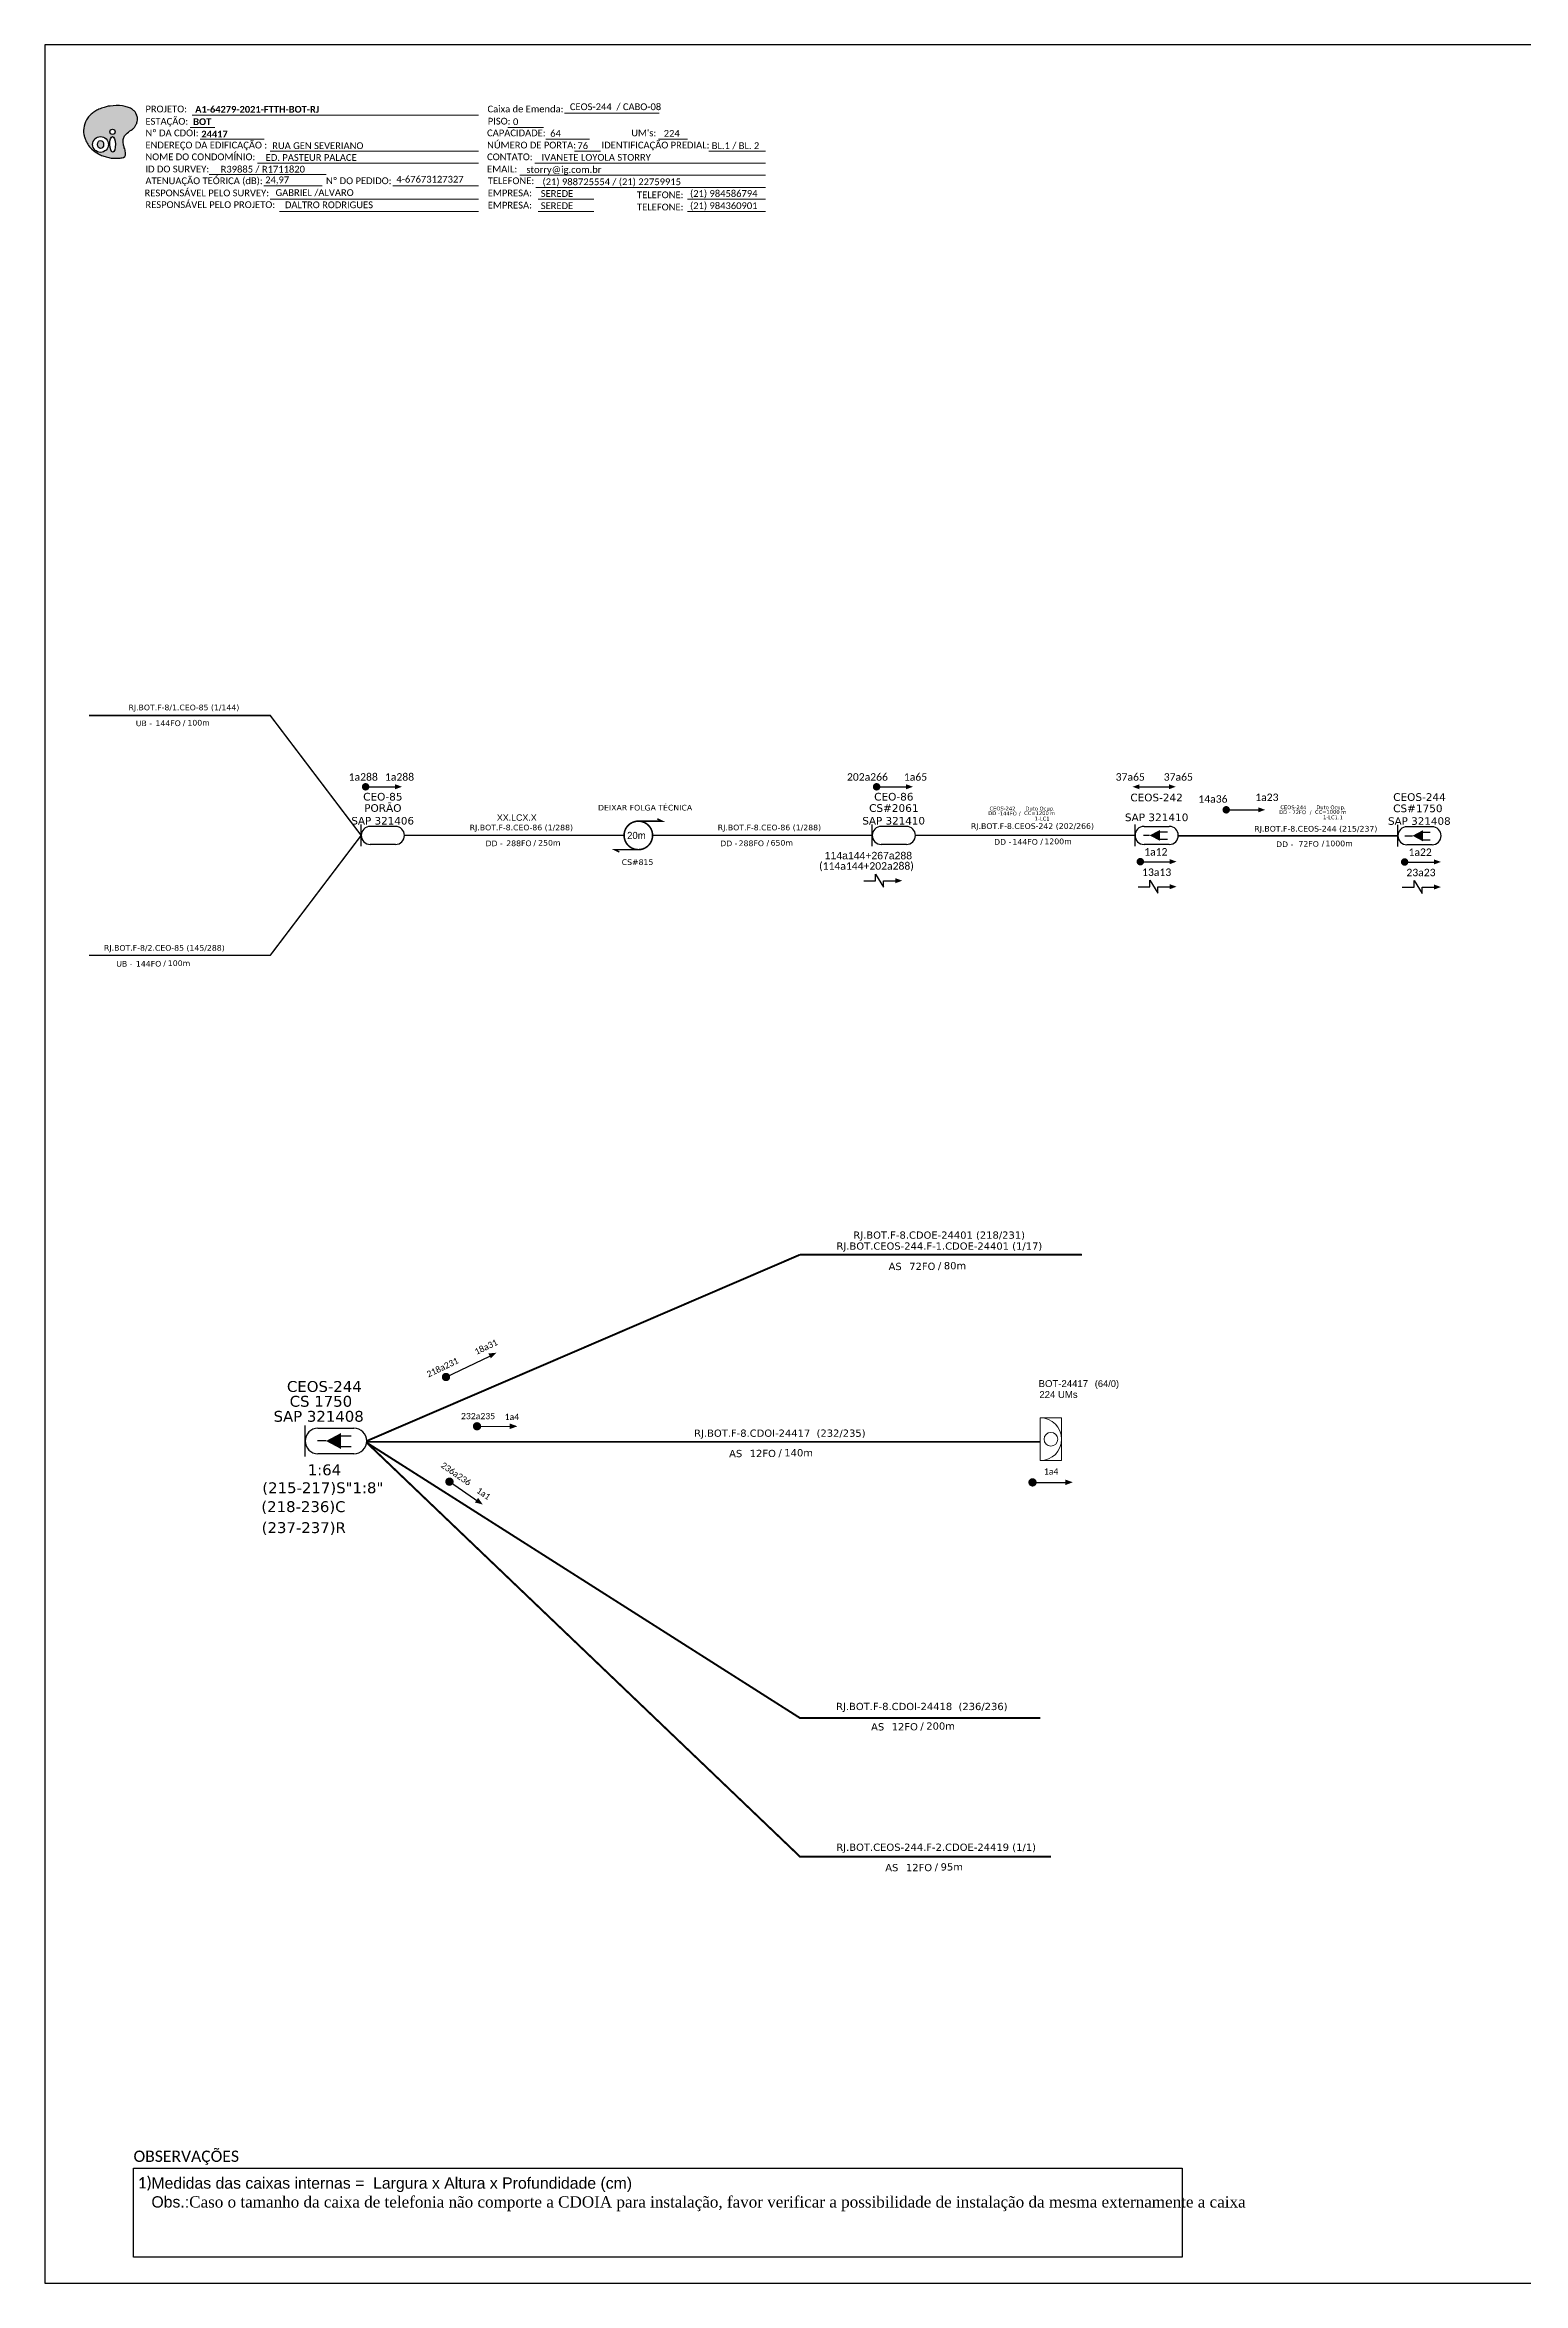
# Model space of a CAD drawing. Header units: metres. Extents: x -1286 to 542, y -500 to 95.
# Drawn here: x -1286 to -894, y -500 to 94 of the extents above; entities that cross this region are included whole.
import ezdxf
from ezdxf.enums import TextEntityAlignment as Align

# ---------------------------------------------------------------- set-up
doc = ezdxf.new("R2010")
doc.units = ezdxf.units.M
doc.linetypes.add('ARILSUPP', pattern=[2.98, 1.42, -0.71, 0.14, -0.71])
for name, color, linetype, lineweight in [("20.0-LEGENDA DOS CDO'S", 1, 'Continuous', 0), ('20.1-CDO_INTERIOR', 1, 'Continuous', 0), ('40.1-ETIQUETAS', 1, 'Continuous', 20)]:
    doc.layers.add(name, color=color, linetype=linetype, lineweight=lineweight)
for name, color, linetype in [('20.4-CEOS', 1, 'Continuous'), ('20.5-CABO AÉREO', 1, 'Continuous'), ('20.5-CEO', 1, 'Continuous'), ('CAP a instalar', 1, 'Continuous'), ('CD a instalar', 1, 'Continuous'), ('label_cabos', 7, 'Continuous'), ('LC', 7, 'Continuous'), ('SETA', 7, 'Continuous'), ('texto', 255, 'Continuous')]:
    doc.layers.add(name, color=color, linetype=linetype)
doc.styles.add('ARIAL', font='arial.ttf')
doc.styles.add('siredit', font='verdana.ttf')
doc.styles.add('WMF-Calibri0', font='calibri.ttf')
doc.styles.add('WMF-Calibri1', font='calibrib.ttf')
doc.linetypes.add('FENCELINE1', pattern='A,0.25,-0.1,[133,ltypeshp.shx,S=0.1,R=0,X=-0.1,Y=0],-0.1,1', length=1.45)

# ---------------------------------------------------------------- blocks, each defined once
blk = doc.blocks.new('OI')
h = blk.add_hatch(color=40)
edge = h.paths.add_edge_path()
edge.add_spline(control_points=[(4.35, -0.67), (3.92, -0.99), (3.26, -1.5), (2.81, -2.59), (2.9, -3.5), (3.06, -4.27), (3.31, -4.85), (3.37, -5.39), (3.4, -5.88), (3.2, -6.4), (2.54, -6.61), (1.65, -6.63), (0.55, -6.67), (-0.56, -6.42), (-1.61, -6.14), (-2.77, -5.61), (-3.92, -4.77), (-4.89, -3.7), (-5.34, -2.65), (-5.6, -1.94), (-5.85, -0.96), (-5.71, 0.47), (-5.1, 2.02), (-4.14, 3.02), (-3.3, 3.61), (-2.37, 4.16), (-1.36, 4.44), (-0.56, 4.7), (0.79, 4.85), (2.24, 4.97), (3.79, 4.57), (4.67, 4.21), (5.44, 3.65), (5.76, 2.99), (6.03, 2.21), (6.01, 1.46), (5.72, 0.64), (5.31, 0.08), (4.88, -0.38), (4.51, -0.55), (4.35, -0.67)], knot_values=[0, 0, 0, 0, 1.60434, 2.417191, 3.427595, 4.282808, 4.776746, 5.304182, 5.888771, 6.258406, 6.858137, 7.79129, 8.986195, 10.124242, 11.187857, 12.242908, 13.953784, 15.414161, 16.515391, 17.349188, 17.675853, 19.552021, 21.515531, 22.568638, 23.63245, 24.621084, 25.782718, 26.745347, 27.142653, 29.870543, 31.004649, 31.921532, 32.709589, 33.801391, 34.042471, 35.192333, 35.971461, 36.628871, 37.254359, 37.836911, 37.836911, 37.836911, 37.836911], degree=3, periodic=0)
h.paths.add_polyline_path([(1.13, -0.87, -1), (-0.04, -0.87, -1)], flags=16)
edge = h.paths.add_edge_path(flags=16)
edge.add_ellipse((0.56, -3.59), major_axis=(-0.02, 1.71), ratio=0.361305, start_angle=0, end_angle=360)
h.paths.add_polyline_path([(-0.36, -3.62, -1), (-3.8, -3.62, -1)], flags=16)
edge = h.paths.add_edge_path(flags=0)
edge.add_ellipse((-2.08, -3.62), major_axis=(0, 0.885), ratio=0.758294, start_angle=0, end_angle=360)
at = {"color": 40}
for centre, radius in [((-2.08, -3.62), 1.72), ((0.54, -0.87), 0.587)]:
    blk.add_circle(centre, radius, dxfattribs=at)
blk.add_ellipse((-2.08, -3.62), major_axis=(0, 0.885), ratio=0.758294, start_param=-3.141592653589792, end_param=3.141592653589792, dxfattribs=at)
blk.add_ellipse((0.56, -3.59), major_axis=(-0.02, 1.71), ratio=0.361305, dxfattribs=at)
at = {"color": 40, "start_tangent": (-0.800898, -0.598801), "end_tangent": (-0.800898, -0.598801)}
blk.add_spline([(4.35, -0.67), (3.2, -1.78), (2.9, -2.54), (2.92, -3.55), (3.12, -4.38), (3.28, -4.85), (3.37, -5.37), (3.35, -5.95), (3.2, -6.29), (2.66, -6.55), (1.73, -6.63), (0.54, -6.62), (-0.58, -6.41), (-1.6, -6.11), (-2.56, -5.67), (-3.95, -4.67), (-4.89, -3.56), (-5.37, -2.56), (-5.64, -1.78), (-5.72, -1.46), (-5.63, 0.42), (-4.84, 2.22), (-4.13, 2.99), (-3.27, 3.62), (-2.4, 4.09), (-1.3, 4.47), (-0.37, 4.72), (0.02, 4.77), (2.75, 4.8), (3.85, 4.53), (4.69, 4.16), (5.31, 3.68), (5.85, 2.73), (5.93, 2.5), (5.94, 1.35), (5.67, 0.62), (5.29, 0.08), (4.84, -0.36), (4.35, -0.67)], degree=3, dxfattribs=at)
blk = doc.blocks.new('ETIQUETA_RS5F')
at = {"layer": '40.1-ETIQUETAS', "color": 0, "style": 'siredit'}
blk.add_text('/', height=1.5, dxfattribs=at).set_placement((1.58, -1.95), align=Align.MIDDLE_RIGHT)
for tag, p in [('ETIQUETA_R_SECUNDARIA', (1.21, 2.1)), ('ETIQUETA_R_PRIMARIA', (1.21, 4.1)), ('F_ATIVAS/F_MORTAS', (1.14, -4.24))]:
    blk.add_attdef(tag, text='', height=1.5, dxfattribs=at).set_placement(p, align=Align.MIDDLE_CENTER)
for tag, p in [('TIPO_CABO', (-6.58, -2.12)), ('CAP_CABO', (0.4, -2.09))]:
    blk.add_attdef(tag, text='', height=1.5, dxfattribs=at).set_placement(p, align=Align.MIDDLE_RIGHT)
blk.add_attdef('METROS', text='', height=1.5, dxfattribs=at).set_placement((2.14, -1.95), align=Align.MIDDLE_LEFT)
for tag, p in [('FUSÃO_1', (0.85, -8.39)), ('FUSÃO_2', (0.85, -10.6)), ('FUSÃO_3', (0.85, -12.93)), ('FUSÃO_4', (0.85, -15.14)), ('FUSÃO_5', (0.85, -17.16))]:
    blk.add_attdef(tag, text='', height=1.5, dxfattribs=at).set_placement(p, align=Align.CENTER)
blk = doc.blocks.new('Inst CB DT OCUP CFOA-SM-DD-S-72')
at = {"layer": 'label_cabos', "color": 0, "style": 'siredit'}
for tag, flags, p in [('ID_ATIVIDADE', 3, (1.31, 2.67)), ('FATOR', 1, (11.56, 2.55))]:
    blk.add_attdef(tag, text='', height=1, rotation=359.69001, dxfattribs=dict(at, flags=flags)).set_placement(p, align=Align.MIDDLE_CENTER)
for tag, p in [('TIPO_CABO', (1.11, 0)), ('DESTINO_CABO', (3.13, 1.26)), ('CABO', (4.69, -0.05)), ('/', (7.71, -0.05)), ('LANCE', (10.41, 0.02)), ('TIPO_CABO', (13.11, 1.24)), ('UND', (16.46, 0)), ('FID', (13.65, -1.41))]:
    blk.add_attdef(tag, text='', height=1, rotation=359.69001, dxfattribs=at).set_placement(p, align=Align.MIDDLE_CENTER)
blk.add_attdef('QTDE', (11.93, -0.45), '', height=1, rotation=359.69001, dxfattribs=at)
blk = doc.blocks.new('Inst CB DT OCUP CFOA-SM-DD-S-144')
at = {"layer": 'label_cabos', "color": 0, "style": 'siredit'}
for tag, flags, p in [('ID_ATIVIDADE', 3, (1.31, 2.67)), ('FATOR', 1, (11.56, 2.55))]:
    blk.add_attdef(tag, text='', height=1, rotation=359.69001, dxfattribs=dict(at, flags=flags)).set_placement(p, align=Align.MIDDLE_CENTER)
for tag, p in [('TIPO_CABO', (1.11, 0)), ('DESTINO_CABO', (3.13, 1.26)), ('CABO', (4.69, -0.05)), ('/', (7.71, -0.05)), ('LANCE', (10.41, 0.02)), ('TIPO_CABO', (13.11, 1.24)), ('UND', (16.46, 0)), ('FID', (13.65, -1.41))]:
    blk.add_attdef(tag, text='', height=1, rotation=359.69001, dxfattribs=at).set_placement(p, align=Align.MIDDLE_CENTER)
blk.add_attdef('QTDE', (11.93, -0.45), '', height=1, rotation=359.69001, dxfattribs=at)

msp = doc.modelspace()

# ---------------------------------------------------------------- linework, layer by layer
at = {"color": 0}
for p, q in [((-1262.5, -469.23), (-984.25, -469.23)), ((-1262.5, -492.93), (-1262.5, -469.23)), ((-984.25, -469.23), (-984.25, -492.93)), ((-984.25, -492.93), (-1262.5, -492.93))]:
    msp.add_line(p, q, dxfattribs=at)
msp.add_lwpolyline([(-1286.07, -499.81), (-445.07, -499.81), (-445.07, 94.19), (-1286.07, 94.19)], close=True)
at = {"color": 7, "lineweight": 0}
for points in [[(-1247.47, 72.24), (-1240.92, 72.24)], [(-1246.96, 75.52), (-1170.98, 75.52)], [(-1163.19, 72.28), (-1153.71, 72.28)], [(-1148.15, 76.01), (-1123.01, 76.01)], [(-1244.81, 69.17), (-1227.84, 69.17)], [(-1226.24, 65.93), (-1170.98, 65.93)], [(-1153.14, 69.17), (-1141.52, 69.17)], [(-1145.56, 65.93), (-1138.61, 65.93)], [(-1123.2, 69.17), (-1115.53, 69.17)], [(-1109.86, 65.93), (-1094.82, 65.93)], [(-1242.49, 59.75), (-1211.44, 59.75)], [(-1229.65, 62.82), (-1170.98, 62.82)], [(-1160.06, 59.58), (-1094.8, 59.58)], [(-1156.02, 62.82), (-1094.8, 62.82)], [(-1227.96, 56.79), (-1212.45, 56.79)], [(-1193.73, 56.79), (-1170.96, 56.79)], [(-1155.78, 56.34), (-1094.8, 56.34)], [(-1226.24, 53.23), (-1170.98, 53.23)], [(-1223.75, 49.99), (-1170.98, 49.99)], [(-1155.17, 53.23), (-1140.37, 53.23)], [(-1155.17, 49.99), (-1140.37, 49.99)], [(-1115.57, 53.23), (-1094.8, 53.23)], [(-1115.57, 49.99), (-1094.8, 49.99)]]:
    msp.add_lwpolyline(points, dxfattribs=at)
at = {"color": 7}
for points, const_width in [([(-1201.43, -102.71, 1), (-1200.44, -102.71, 1)], 0.99), ([(-1065.85, -102.71, 1), (-1064.86, -102.71, 1)], 0.99), ([(-1128.58, -111.83, 1.000012), (-1128.58, -119.39, 0.999978)], 0.42), ([(-973.09, -108.82, 1), (-972.1, -108.82, 1)], 0.99), ([(-995.89, -122.58, 1), (-994.9, -122.58, 1)], 0.99), ([(-925.76, -122.67, 1), (-924.77, -122.67, 1)], 0.99)]:
    msp.add_lwpolyline(points, format="xyb", close=True, dxfattribs=dict(at, const_width=const_width))
at = {"color": 7, "const_width": 0.394}
for points in [[(-1128.58, -111.83), (-1122.28, -111.83), (-1123.54, -111.2)], [(-1128.58, -119.39), (-1134.88, -119.39), (-1133.62, -120.02)]]:
    msp.add_lwpolyline(points, dxfattribs=at)
at = {"color": 7}
for points in [[(-1065.62, -127.63), (-1065.62, -125.88), (-1063.53, -129.38), (-1063.52, -127.63)], [(-992.84, -129.22), (-992.84, -127.47), (-990.75, -130.97), (-990.75, -129.22)], [(-922.71, -129.31), (-922.71, -127.56), (-920.62, -131.05), (-920.61, -129.31)]]:
    msp.add_lwpolyline(points, dxfattribs=at)
at = {"const_width": 1.1}
for points in [[(-1180.11, -259.57, 1), (-1179.12, -259.09, 1)], [(-1171.93, -272.4, 1), (-1170.83, -272.41, 1)], [(-1179.15, -286.79, 1), (-1178.24, -287.42, 1)], [(-1024.54, -287.29, 1), (-1023.44, -287.29, 1)]]:
    msp.add_lwpolyline(points, format="xyb", close=True, dxfattribs=at)
at = {"layer": '20.1-CDO_INTERIOR', "color": 1, "lineweight": 18}
msp.add_lwpolyline([(-1016.26, -281.51), (-1016.26, -270.17), (-1021.94, -270.17), (-1021.94, -281.51)], close=True, dxfattribs=at)
msp.add_circle((-1019.1, -275.84), 1.82, dxfattribs=at)
msp.add_arc((-1021.94, -275.84), 5.67, 270, 90, dxfattribs=at)
at = {"layer": '20.4-CEOS', "color": 7}
for p, q in [((-1193.01, -113.22), (-1199.72, -113.22)), ((-1193.01, -118.01), (-1199.72, -118.01)), ((-1057.43, -113.22), (-1064.14, -113.22)), ((-1057.43, -118.01), (-1064.14, -118.01)), ((-917.96, -113.3), (-924.67, -113.3)), ((-917.96, -118.09), (-924.67, -118.09))]:
    msp.add_line(p, q, dxfattribs=at)
at = {"layer": '20.4-CEOS', "color": 5}
for p, q in [((-1213.58, -272.91), (-1204.04, -272.91)), ((-1204.04, -279.71), (-1213.58, -279.71))]:
    msp.add_line(p, q, dxfattribs=at)
at = {"layer": '20.4-CEOS', "color": 7}
for points in [[(-1202.12, -118.5), (-1202.12, -112.73)], [(-1066.54, -118.5), (-1066.54, -112.73)], [(-927.06, -118.58), (-927.06, -112.81)], [(-992.91, -115.61), (-994.52, -115.61)], [(-990.26, -114.66), (-988.22, -114.66)], [(-990.26, -116.65), (-988.22, -116.65)], [(-925.21, -115.7), (-923.17, -115.7)], [(-920.52, -114.75), (-918.48, -114.75)], [(-920.52, -116.74), (-918.48, -116.74)]]:
    msp.add_lwpolyline(points, dxfattribs=at)
for points in [[(-992.91, -115.61, 0, 2.95, 0), (-990.14, -115.61, 2.95, 2.95, 0)], [(-923.17, -115.7, 0, 2.95, 0), (-920.4, -115.7, 2.95, 2.95, 0)]]:
    msp.add_lwpolyline(points, format="xyseb", dxfattribs=at)
at = {"layer": '20.4-CEOS', "color": 5}
for points in [[(-1216.98, -280.41), (-1216.98, -272.21)], [(-1211.45, -276.31), (-1213.74, -276.31)], [(-1207.68, -274.96), (-1204.79, -274.96)], [(-1207.68, -277.79), (-1204.79, -277.79)]]:
    msp.add_lwpolyline(points, dxfattribs=at)
msp.add_lwpolyline([(-1211.45, -276.31, 0, 4.2, 0), (-1207.51, -276.31, 4.2, 4.2, 0)], format="xyseb", dxfattribs=at)
at = {"layer": '20.4-CEOS', "color": 7}
for centre, start, end in [((-1199.72, -115.61), 90, 270), ((-1193.01, -115.61), 270, 90), ((-1064.14, -115.61), 90, 270), ((-1057.43, -115.61), 270, 90), ((-924.67, -115.7), 90, 270), ((-917.96, -115.7), 270, 90)]:
    msp.add_arc(centre, 2.39, start, end, dxfattribs=at)
at = {"layer": '20.4-CEOS', "color": 5}
for centre, start, end in [((-1213.58, -276.31), 90, 270), ((-1204.04, -276.31), 270, 90)]:
    msp.add_arc(centre, 3.4, start, end, dxfattribs=at)
at = {"layer": '20.5-CABO AÉREO', "color": 7, "ltscale": 50, "const_width": 0.4}
for points in [[(-1274.33, -83.79), (-1226.25, -83.79), (-1202.12, -115.61)], [(-1274.33, -147.44), (-1226.25, -147.44), (-1202.12, -115.61)], [(-1190.62, -115.61), (-1132.36, -115.61)]]:
    msp.add_lwpolyline(points, dxfattribs=at)
at = {"layer": '20.5-CEO', "color": 7}
for p, q in [((-994.41, -113.22), (-987.7, -113.22)), ((-987.7, -118.01), (-994.41, -118.01))]:
    msp.add_line(p, q, dxfattribs=at)
msp.add_lwpolyline([(-996.81, -112.73), (-996.81, -118.5)], dxfattribs=at)
for centre, start, end in [((-994.41, -115.61), 90, 270), ((-987.7, -115.61), 270, 90)]:
    msp.add_arc(centre, 2.39, start, end, dxfattribs=at)
at = {"layer": '40.1-ETIQUETAS', "color": 7, "const_width": 0.4}
for points in [[(-1124.8, -115.61), (-1066.54, -115.61)], [(-1055.04, -115.61), (-996.81, -115.61)], [(-985.29, -115.7), (-927.06, -115.7)]]:
    msp.add_lwpolyline(points, dxfattribs=at)
at = {"layer": 'CAP a instalar', "color": 7, "linetype": 'FENCELINE1', "ltscale": 5, "const_width": 0.513}
for points in [[(-1200.64, -276.31), (-1085.68, -226.87)], [(-1085.68, -226.87), (-1010.9, -226.9)], [(-1200.64, -276.75), (-1085.68, -386.62), (-1019.07, -386.6)]]:
    msp.add_lwpolyline(points, dxfattribs=at)
at = {"layer": 'CD a instalar', "color": 1, "linetype": 'FENCELINE1', "ltscale": 5, "const_width": 0.513}
msp.add_lwpolyline([(-1021.94, -276.53), (-1200.65, -276.53)], dxfattribs=at)
at = {"layer": 'CD a instalar', "color": 7, "linetype": 'FENCELINE1', "ltscale": 5, "const_width": 0.513}
msp.add_lwpolyline([(-1021.94, -349.83), (-1085.68, -349.83), (-1200.64, -276.75)], dxfattribs=at)
at = {"layer": 'SETA', "color": 7}
for points in [[(-1200.93, -102.71), (-1192.42, -102.71)], [(-1065.35, -102.71), (-1056.84, -102.71)], [(-995.62, -102.71), (-987.11, -102.71)], [(-972.59, -108.82), (-964.08, -108.82)], [(-995.4, -122.58), (-986.89, -122.58)], [(-925.27, -122.67), (-916.75, -122.67)], [(-1068.78, -127.63), (-1065.62, -127.63)], [(-1063.52, -127.63), (-1060.36, -127.63)], [(-996, -129.22), (-992.84, -129.22)], [(-990.75, -129.22), (-987.59, -129.22)], [(-925.87, -129.31), (-922.71, -129.31)], [(-920.61, -129.31), (-917.45, -129.31)]]:
    msp.add_lwpolyline(points, dxfattribs=at)
at = {"layer": 'SETA'}
for points in [[(-1179.62, -259.33), (-1168.02, -253.78)], [(-1171.38, -272.41), (-1161.92, -272.42)], [(-1178.69, -287.1), (-1170.9, -292.46)], [(-1023.99, -287.29), (-1014.55, -287.29)]]:
    msp.add_lwpolyline(points, dxfattribs=at)
at = {"layer": 'SETA', "color": 7}
for points in [[(-1193.1, -102.04), (-1191.29, -102.7), (-1193.1, -103.36)], [(-1057.53, -102.04), (-1055.71, -102.7), (-1057.53, -103.36)], [(-995.62, -102.05), (-997.44, -102.71), (-995.62, -103.37)], [(-987.8, -102.04), (-985.98, -102.7), (-987.8, -103.36)], [(-964.08, -108.16), (-962.27, -108.82), (-964.08, -109.48)], [(-987.57, -121.91), (-985.76, -122.57), (-987.57, -123.23)], [(-917.44, -121.99), (-915.62, -122.65), (-917.44, -123.31)], [(-1060.36, -126.97), (-1058.55, -127.63), (-1060.36, -128.29)], [(-987.59, -128.56), (-985.77, -129.22), (-987.59, -129.88)], [(-917.45, -128.65), (-915.64, -129.31), (-917.45, -129.97)]]:
    msp.add_solid(points, dxfattribs=at)
at = {"layer": 'SETA'}
for points in [[(-1168.35, -253.09), (-1166.21, -252.88), (-1167.71, -254.41)], [(-1162.68, -271.67), (-1160.67, -272.41), (-1162.68, -273.14)], [(-1015.31, -286.54), (-1013.3, -287.27), (-1015.31, -288.01)], [(-1171.1, -291.41), (-1169.86, -293.16), (-1171.93, -292.62)]]:
    msp.add_solid(points, dxfattribs=at)

# ---------------------------------------------------------------- block references
at = {"color": 7, "xscale": 1.213923925163967, "yscale": 1.213923925163967, "zscale": 1.213923925163967, "rotation": 0.1532896023949059}
msp.add_blockref('OI', (-1268.76, 72.14), dxfattribs=at)
at = {"color": 7, "lineweight": 0}
ref = msp.add_blockref('Inst CB DT OCUP CFOA-SM-DD-S-144', (-1035.1, -109.74), dxfattribs=at)
ref.add_attrib('DESTINO_CABO', 'CEOS-242', dxfattribs={"layer": 'label_cabos', "color": 0, "height": 1, "rotation": 359.69001, "style": 'siredit'}).set_placement((-1031.96, -108.47), align=Align.MIDDLE_CENTER)
ref.add_attrib('TIPO_CABO', 'Duto Ocup.', dxfattribs={"layer": 'label_cabos', "color": 0, "height": 1, "rotation": 359.69001, "style": 'siredit'}).set_placement((-1021.99, -108.49), align=Align.MIDDLE_CENTER)
ref.add_attrib('/', '/', dxfattribs={"layer": 'label_cabos', "color": 0, "height": 1, "rotation": 359.69001, "style": 'siredit'}).set_placement((-1027.38, -109.79), align=Align.MIDDLE_CENTER)
ref.add_attrib('FID', '1-LC1', dxfattribs={"layer": 'label_cabos', "color": 0, "height": 1, "rotation": 359.69001, "style": 'siredit'}).set_placement((-1021.45, -111.15), align=Align.MIDDLE_CENTER)
ref.add_attrib('LANCE', 'CC=', dxfattribs={"layer": 'label_cabos', "color": 0, "height": 1, "rotation": 359.69001, "style": 'siredit'}).set_placement((-1024.69, -109.71), align=Align.MIDDLE_CENTER)
ref.add_attrib('UND', 'm', dxfattribs={"layer": 'label_cabos', "color": 0, "height": 1, "rotation": 359.69001, "style": 'siredit'}).set_placement((-1018.63, -109.73), align=Align.MIDDLE_CENTER)
ref.add_attrib('CABO', '144FO', dxfattribs={"layer": 'label_cabos', "color": 0, "height": 1, "rotation": 359.69001, "style": 'siredit'}).set_placement((-1030.41, -109.79), align=Align.MIDDLE_CENTER)
ref.add_attrib('TIPO_CABO', 'DD - ', dxfattribs={"layer": 'label_cabos', "color": 0, "height": 1, "rotation": 359.69001, "style": 'siredit'}).set_placement((-1033.98, -109.74), align=Align.MIDDLE_CENTER)
ref.add_attrib('QTDE', '1200', (-1023.17, -110.19), dxfattribs={"layer": 'label_cabos', "color": 0, "height": 1, "rotation": 359.69001, "style": 'siredit'})
ref = msp.add_blockref('Inst CB DT OCUP CFOA-SM-DD-S-72', (-957.92, -109.42), dxfattribs=at)
ref.add_attrib('DESTINO_CABO', 'CEOS-244', dxfattribs={"layer": 'label_cabos', "color": 0, "height": 1, "rotation": 359.69001, "style": 'siredit'}).set_placement((-954.79, -108.16), align=Align.MIDDLE_CENTER)
ref.add_attrib('TIPO_CABO', 'Duto Ocup.', dxfattribs={"layer": 'label_cabos', "color": 0, "height": 1, "rotation": 359.69001, "style": 'siredit'}).set_placement((-944.81, -108.17), align=Align.MIDDLE_CENTER)
ref.add_attrib('/', '/', dxfattribs={"layer": 'label_cabos', "color": 0, "height": 1, "rotation": 359.69001, "style": 'siredit'}).set_placement((-950.2, -109.47), align=Align.MIDDLE_CENTER)
ref.add_attrib('FID', '1-LC1.1', dxfattribs={"layer": 'label_cabos', "color": 0, "height": 1, "rotation": 359.69001, "style": 'siredit'}).set_placement((-944.27, -110.83), align=Align.MIDDLE_CENTER)
ref.add_attrib('LANCE', 'CC=', dxfattribs={"layer": 'label_cabos', "color": 0, "height": 1, "rotation": 359.69001, "style": 'siredit'}).set_placement((-947.51, -109.4), align=Align.MIDDLE_CENTER)
ref.add_attrib('UND', 'm', dxfattribs={"layer": 'label_cabos', "color": 0, "height": 1, "rotation": 359.69001, "style": 'siredit'}).set_placement((-941.45, -109.42), align=Align.MIDDLE_CENTER)
ref.add_attrib('CABO', '72FO', dxfattribs={"layer": 'label_cabos', "color": 0, "height": 1, "rotation": 359.69001, "style": 'siredit'}).set_placement((-953.23, -109.47), align=Align.MIDDLE_CENTER)
ref.add_attrib('TIPO_CABO', 'DD - ', dxfattribs={"layer": 'label_cabos', "color": 0, "height": 1, "rotation": 359.69001, "style": 'siredit'}).set_placement((-956.81, -109.42), align=Align.MIDDLE_CENTER)
ref.add_attrib('QTDE', '1000', (-945.99, -109.87), dxfattribs={"layer": 'label_cabos', "color": 0, "height": 1, "rotation": 359.69001, "style": 'siredit'})
at = {"layer": '40.1-ETIQUETAS', "color": 7}
ref = msp.add_blockref('ETIQUETA_RS5F', (-1250.34, -83.75), dxfattribs=at)
ref.add_attrib('ETIQUETA_R_SECUNDARIA', 'RJ.BOT.F-8/1.CEO-85 (1/144)', dxfattribs={"color": 0, "height": 1.5, "style": 'siredit'}).set_placement((-1249.16, -81.65), align=Align.MIDDLE_CENTER)
ref.add_attrib('TIPO_CABO', 'UB - ', dxfattribs={"color": 0, "height": 1.5, "style": 'siredit'}).set_placement((-1256.96, -85.87), align=Align.MIDDLE_RIGHT)
ref.add_attrib('CAP_CABO', '144FO', dxfattribs={"color": 0, "height": 1.5, "style": 'siredit'}).set_placement((-1249.98, -85.85), align=Align.MIDDLE_RIGHT)
ref.add_attrib('METROS', '100m', dxfattribs={"color": 0, "height": 1.5, "style": 'siredit'}).set_placement((-1248.23, -85.71), align=Align.MIDDLE_LEFT)
ref = msp.add_blockref('ETIQUETA_RS5F', (-1255.52, -147.57), dxfattribs=at)
ref.add_attrib('ETIQUETA_R_SECUNDARIA', 'RJ.BOT.F-8/2.CEO-85 (145/288)', dxfattribs={"color": 0, "height": 1.5, "style": 'siredit'}).set_placement((-1254.34, -145.46), align=Align.MIDDLE_CENTER)
ref.add_attrib('TIPO_CABO', 'UB - ', dxfattribs={"color": 0, "height": 1.5, "style": 'siredit'}).set_placement((-1262.13, -149.68), align=Align.MIDDLE_RIGHT)
ref.add_attrib('CAP_CABO', '144FO', dxfattribs={"color": 0, "height": 1.5, "style": 'siredit'}).set_placement((-1255.15, -149.66), align=Align.MIDDLE_RIGHT)
ref.add_attrib('METROS', '100m', dxfattribs={"color": 0, "height": 1.5, "style": 'siredit'}).set_placement((-1253.41, -149.52), align=Align.MIDDLE_LEFT)

# ---------------------------------------------------------------- texts
at = {"color": 7, "lineweight": 0, "style": 'WMF-Calibri0'}
for s, height, p in [('PROJETO:', 1.793, (-1259.36, 76.26)), ('Caixa de Emenda:', 1.7927, (-1168.6, 76.26)), ('ESTAÇÃO:', 1.793, (-1259.36, 72.98)), ('Nº DA CDOI:', 1.7927, (-1259.36, 69.91)), ('CAPACIDADE:', 1.7927, (-1168.71, 69.91)), ('PISO:', 1.793, (-1168.53, 73.03)), ("UM's:", 1.793, (-1130.47, 69.91)), ('ENDEREÇO DA EDIFICAÇÃO :', 1.7927, (-1259.36, 66.68)), ('NOME DO CONDOMÍNIO:', 1.7927, (-1259.36, 63.56)), ('CONTATO:', 1.793, (-1168.71, 63.56)), ('NÚMERO DE PORTA:', 1.7927, (-1168.71, 66.68)), ('IDENTIFICAÇÃO PREDIAL:', 1.7927, (-1138.34, 66.68)), ('ATENUAÇÃO TEÓRICA (dB):', 1.7927, (-1259.36, 57.21)), ('ID DO SURVEY:', 1.7927, (-1259.36, 60.33)), ('EMAIL:', 1.793, (-1168.71, 60.33)), ('RESPONSÁVEL PELO SURVEY:', 1.7927, (-1259.6, 53.98)), ('Nº DO PEDIDO:', 1.7927, (-1211.44, 57.21)), ('TELEFONE:', 1.793, (-1168.53, 57.21)), ('EMPRESA:', 1.793, (-1168.53, 53.98)), ('TELEFONE:', 1.793, (-1128.93, 53.47)), ('RESPONSÁVEL PELO PROJETO:', 1.7927, (-1259.36, 50.87)), ('EMPRESA:', 1.793, (-1168.53, 50.74)), ('TELEFONE:', 1.793, (-1128.93, 50.24))]:
    msp.add_text(s, height=height, dxfattribs=at).set_placement(p)
at = {"color": 7}
for s, height, style, p in [('A1-64279-2021-FTTH-BOT-RJ', 1.7927, 'WMF-Calibri1', (-1246.16, 76.17)), ('CEOS-244  / CABO-08', 1.7927, 'WMF-Calibri0', (-1146.75, 76.85)), ('BOT', 1.793, 'WMF-Calibri1', (-1246.68, 72.89)), ('0', 1.79, 'WMF-Calibri0', (-1161.84, 72.88)), ('64', 1.793, 'WMF-Calibri0', (-1151.96, 69.79)), ('224', 1.793, 'WMF-Calibri0', (-1121.85, 69.77)), ('RUA GEN SEVERIANO ', 1.7927, 'WMF-Calibri0', (-1225.73, 66.52)), ('76', 1.793, 'WMF-Calibri0', (-1144.74, 66.53)), ('BL.1 / BL. 2', 1.7927, 'WMF-Calibri0', (-1109.1, 66.53)), ('R39885 / R1711820', 1.7927, 'WMF-Calibri0', (-1239.4, 60.28)), ('ED. PASTEUR PALACE', 1.7927, 'WMF-Calibri0', (-1227.45, 63.39)), ('4-67673127327', 1.7927, 'WMF-Calibri0', (-1192.78, 57.62)), ('storry@ig.com.br', 1.7927, 'WMF-Calibri0', (-1158.28, 60.18)), ('IVANETE LOYOLA STORRY', 1.7927, 'WMF-Calibri0', (-1154.25, 63.42)), ('24,97', 1.793, 'WMF-Calibri0', (-1227.58, 57.45)), ('GABRIEL /ALVARO', 1.7927, 'WMF-Calibri0', (-1224.84, 54.07)), ('SEREDE', 1.793, 'WMF-Calibri0', (-1154.47, 53.83)), ('(21) 988725554 / (21) 22759915', 1.7927, 'WMF-Calibri0', (-1154, 56.94)), ('(21) 984586794', 1.7927, 'WMF-Calibri0', (-1114.86, 53.83)), ('DALTRO RODRIGUES', 1.7927, 'WMF-Calibri0', (-1222.35, 50.83)), ('SEREDE', 1.793, 'WMF-Calibri0', (-1154.47, 50.59)), ('(21) 984360901', 1.7927, 'WMF-Calibri0', (-1114.86, 50.59)), ('114a144+267a288', 1.98, 'ARIAL', (-1079.11, -121.95))]:
    msp.add_text(s, height=height, dxfattribs=dict(at, style=style)).set_placement(p)
at = {"color": 7, "style": 'WMF-Calibri1'}
msp.add_text('24417', height=1.793, dxfattribs=at).set_placement((-1241.03, 69.6), align=Align.CENTER)
at = {"color": 7}
msp.add_text('20m', height=1.89, dxfattribs=at).set_placement((-1131.55, -116.56))
at = {"style": 'WMF-Calibri0'}
msp.add_text('OBSERVAÇÕES', height=3, dxfattribs=at).set_placement((-1262.52, -467.61))
at = {"color": 7, "char_height": 1.98, "width": 25.1052, "attachment_point": 5}
for s, insert in [('{\\fCalibri|b0|i0|c0|p34;\\C7;1a288}', (-1201.56, -100.11)), ('{\\fCalibri|b0|i0|c0|p34;\\C7;1a288}', (-1191.94, -100.11)), ('{\\fCalibri|b0|i0|c0|p34;\\C7;202a266}', (-1067.79, -100.11)), ('{\\fCalibri|b0|i0|c0|p34;\\C7;1a65}', (-1055.04, -100.11)), ('{\\fCalibri|b0|i0|c0|p34;\\C7;37a65}', (-998.06, -100.11)), ('{\\fCalibri|b0|i0|c0|p34;\\C7;37a65}', (-985.31, -100.11)), ('{\\fCalibri|b0|i0|c0|p34;(114a144+202a288)}', (-1068.05, -123.93)), ('{\\fCalibri|b0|i0|c0|p34;\\C7;13a13}', (-991.05, -125.38)), ('{\\fCalibri|b0|i0|c0|p34;\\C7;1a12}', (-991.27, -119.98)), ('{\\fCalibri|b0|i0|c0|p34;\\C7;23a23}', (-920.92, -125.46)), ('{\\fCalibri|b0|i0|c0|p34;\\C7;1a22}', (-921.14, -120.07))]:
    msp.add_mtext(s, dxfattribs=dict(at, insert=insert))
at = {"color": 7, "char_height": 1.98, "width": 25.1052, "attachment_point": 5, "rotation": 0}
for s, insert in [('{\\fCalibri|b0|i0|c0|p34;\\C7;14a36}', (-976.12, -105.95)), ('{\\fCalibri|b0|i0|c0|p34;\\C7;1a23}', (-961.81, -105.51))]:
    msp.add_mtext(s, dxfattribs=dict(at, insert=insert))
at = {"insert": (-1019.06, -284.4), "char_height": 1.6473, "width": 27.8482, "attachment_point": 5}
msp.add_mtext('{\\fCalibri|b0|i0|c0|p34;\\C7;1a4}', dxfattribs=at)
at = {"char_height": 3, "width": 277.1819, "attachment_point": 1}
for s, insert, style in [('1)', (-1261.44, -471.63), 'WMF-Calibri0'), ('Medidas das caixas internas =  Largura x Altura x Profundidade (cm)\\PObs.:{\\fTimes New Roman|b0|i0|c0|p16;Caso o tamanho da caixa de telefonia não comporte a CDOIA para instalação, favor verificar a possibilidade de instalação da mesma externamente a caixa}', (-1257.77, -471.72), 'ARIAL')]:
    msp.add_mtext(s, dxfattribs=dict(at, insert=insert, style=style))
at = {"layer": "20.0-LEGENDA DOS CDO'S", "color": 1, "linetype": 'ByBlock', "style": 'ARIAL'}
for s, height, p in [('BOT-24417 ', 1.816, (-1008.55, -261.98)), ('224 UMs          ', 1.8156, (-1004.98, -264.89))]:
    msp.add_text(s, height=height, dxfattribs=at).set_placement(p, align=Align.RIGHT)
at = {"layer": "20.0-LEGENDA DOS CDO'S", "color": 1, "linetype": 'ByBlock', "style": 'ARIAL', "width": 0.986168}
msp.add_text('        (64/0)', height=1.7905, dxfattribs=at).set_placement((-1001.03, -261.98), align=Align.RIGHT)
at = {"layer": '20.4-CEOS', "color": 7, "style": 'siredit'}
for s, height, p in [('CEO-85', 2.028, (-1196.37, -105.34)), ('PORÃO', 2.028, (-1196.37, -108.34)), ('CEO-86', 2.028, (-1060.79, -105.34)), ('CEOS-244', 2.028, (-921.31, -105.43)), ('SAP 321406', 2, (-1196.41, -111.72)), ('SAP 321410', 2, (-1060.83, -111.72)), ('CS#2061', 2.028, (-1060.79, -108.34)), ('SAP 321408', 2, (-921.36, -111.8)), ('CS#1750 ', 2.028, (-921.31, -108.43))]:
    msp.add_text(s, height=height, dxfattribs=at).set_placement(p, align=Align.MIDDLE_CENTER)
msp.add_text('CEOS-242', height=2.019, dxfattribs=at).set_placement((-991.08, -104.54), align=Align.TOP_CENTER)
at = {"layer": '20.4-CEOS', "color": 5, "linetype": 'ByBlock', "style": 'siredit'}
for s, p in [('CEOS-244', (-1211.89, -260.4)), ('CS 1750', (-1212.8, -264.33)), ('SAP 321408', (-1213.4, -268.32)), ('1:64', (-1211.86, -282.52)), ('(215-217)S"1:8"', (-1212.3, -287.28)), ('(218-236)C', (-1217.43, -292.29)), ('(237-237)R', (-1217.35, -297.86))]:
    msp.add_text(s, height=2.881, dxfattribs=at).set_placement(p, align=Align.TOP_CENTER)
at = {"layer": '20.5-CEO', "color": 7, "style": 'siredit'}
msp.add_text('SAP 321410', height=2.028, dxfattribs=at).set_placement((-991.06, -109.8), align=Align.TOP_CENTER)
at = {"layer": '40.1-ETIQUETAS', "color": 7, "style": 'siredit'}
for s, p in [('RJ.BOT.F-8.CEO-86 (1/288)', (-1159.62, -113.51)), ('DEIXAR FOLGA TÉCNICA', (-1126.78, -108.25)), ('RJ.BOT.F-8.CEO-86 (1/288)', (-1093.8, -113.51)), ('RJ.BOT.F-8.CEOS-242 (202/266)', (-1024.01, -113.13)), ('RJ.BOT.F-8.CEOS-244 (215/237) ', (-948.5, -113.84)), ('CS#815', (-1128.79, -122.7))]:
    msp.add_text(s, height=1.5, dxfattribs=at).set_placement(p, align=Align.MIDDLE_CENTER)
for s, height, p in [('DD - ', 1.5, (-1163.88, -117.73)), ('288FO', 1.5, (-1156.9, -117.71)), ('/', 1.5, (-1155.72, -117.57)), ('DD - ', 1.5, (-1101.62, -117.73)), ('288FO', 1.5, (-1095.24, -117.71)), ('/', 1.5, (-1093.88, -117.57)), ('DD - ', 1.5, (-1028.96, -117.35)), ('144FO', 1.5, (-1022.58, -117.33)), ('/', 1.5, (-1021.22, -117.19)), ('DD - ', 1.5, (-954.14, -117.96)), ('72FO', 1.5, (-948.02, -117.87)), ('/', 1.5, (-946.57, -117.74)), ('/', 1.92, (-1048.2, -229.78)), ('/', 1.92, (-1052.86, -351.95)), ('/', 1.92, (-1049.07, -389.32))]:
    msp.add_text(s, height=height, dxfattribs=at).set_placement(p, align=Align.MIDDLE_RIGHT)
for s, p in [('250m', (-1155.16, -117.57)), ('650m', (-1093.49, -117.57)), ('1200m', (-1020.84, -117.19)), ('1000m', (-946.28, -117.74))]:
    msp.add_text(s, height=1.5, dxfattribs=at).set_placement(p, align=Align.MIDDLE_LEFT)
at = {"layer": '40.1-ETIQUETAS', "color": 7, "linetype": 'ByBlock', "style": 'siredit'}
for s, height, p in [('RJ.BOT.CEOS-244.F-1.CDOE-24401 (1/17)', 1.9214, (-1048.71, -224.58)), ('RJ.BOT.F-8.CDOE-24401 (218/231)', 1.9214, (-1048.76, -221.67)), ('RJ.BOT.F-8.CDOI-24418  (236/236)', 1.9214, (-1053.37, -346.75)), ('RJ.BOT.CEOS-244.F-2.CDOE-24419 (1/1)', 1.9245, (-1049.57, -384.11))]:
    msp.add_text(s, height=height, dxfattribs=at).set_placement(p, align=Align.MIDDLE_CENTER)
for s, height, p in [('AS', 1.921, (-1058.7, -229.99)), ('72FO', 1.921, (-1049.76, -229.96)), ('AS', 1.921, (-1063.35, -352.15)), ('12FO', 1.921, (-1054.41, -352.13)), ('AS', 1.925, (-1059.58, -389.52)), ('12FO', 1.925, (-1050.62, -389.5))]:
    msp.add_text(s, height=height, dxfattribs=at).set_placement(p, align=Align.MIDDLE_RIGHT)
for s, height, p in [('80m', 1.921, (-1047.52, -229.78)), ('200m', 1.921, (-1052.18, -351.95)), ('95m', 1.925, (-1048.38, -389.32))]:
    msp.add_text(s, height=height, dxfattribs=at).set_placement(p, align=Align.MIDDLE_LEFT)
at = {"layer": '40.1-ETIQUETAS', "color": 1, "linetype": 'ByBlock', "style": 'siredit'}
msp.add_text('RJ.BOT.F-8.CDOI-24417  (232/235)', height=1.9214, dxfattribs=at).set_placement((-1091.03, -274.23), align=Align.MIDDLE_CENTER)
for s, p in [('AS', (-1101.02, -279.64)), ('12FO', (-1092.08, -279.61))]:
    msp.add_text(s, height=1.921, dxfattribs=at).set_placement(p, align=Align.MIDDLE_RIGHT)
at = {"layer": '40.1-ETIQUETAS', "color": 1, "style": 'siredit'}
msp.add_text('/', height=1.92, dxfattribs=at).set_placement((-1090.52, -279.43), align=Align.MIDDLE_RIGHT)
at = {"layer": '40.1-ETIQUETAS', "color": 1, "linetype": 'ByBlock', "style": 'siredit'}
msp.add_text('140m', height=1.921, dxfattribs=at).set_placement((-1089.84, -279.43), align=Align.MIDDLE_LEFT)
at = {"layer": 'LC', "color": 7, "linetype": 'ARILSUPP', "style": 'ARIAL'}
msp.add_text('XX.LCX.X', height=1.68, dxfattribs=at).set_placement((-1160.83, -110.88), align=Align.MIDDLE_CENTER)
at = {"layer": 'texto', "char_height": 1.65, "width": 27.8947, "attachment_point": 5}
for s, insert, rotation in [('{\\fCalibri|b0|i0|c0|p34;\\C7;18a31}', (-1168.98, -251.36), 25.56912), ('{\\fCalibri|b0|i0|c0|p34;\\C7;218a231}', (-1180.54, -256.78), 25.56912), ('{\\fCalibri|b0|i0|c0|p34;\\C7;232a235}', (-1171.11, -269.71), 359.89969), ('{\\fCalibri|b0|i0|c0|p34;\\C7;1a4}', (-1162.13, -269.91), 359.89969), ('{\\fCalibri|b0|i0|c0|p34;\\C7;236a236}', (-1176.95, -285.03), 325.49485), ('{\\fCalibri|b0|i0|c0|p34;\\C7;1a1}', (-1169.65, -290.27), 325.49485)]:
    msp.add_mtext(s, dxfattribs=dict(at, insert=insert, rotation=rotation))

doc.saveas('drawing.dxf')
